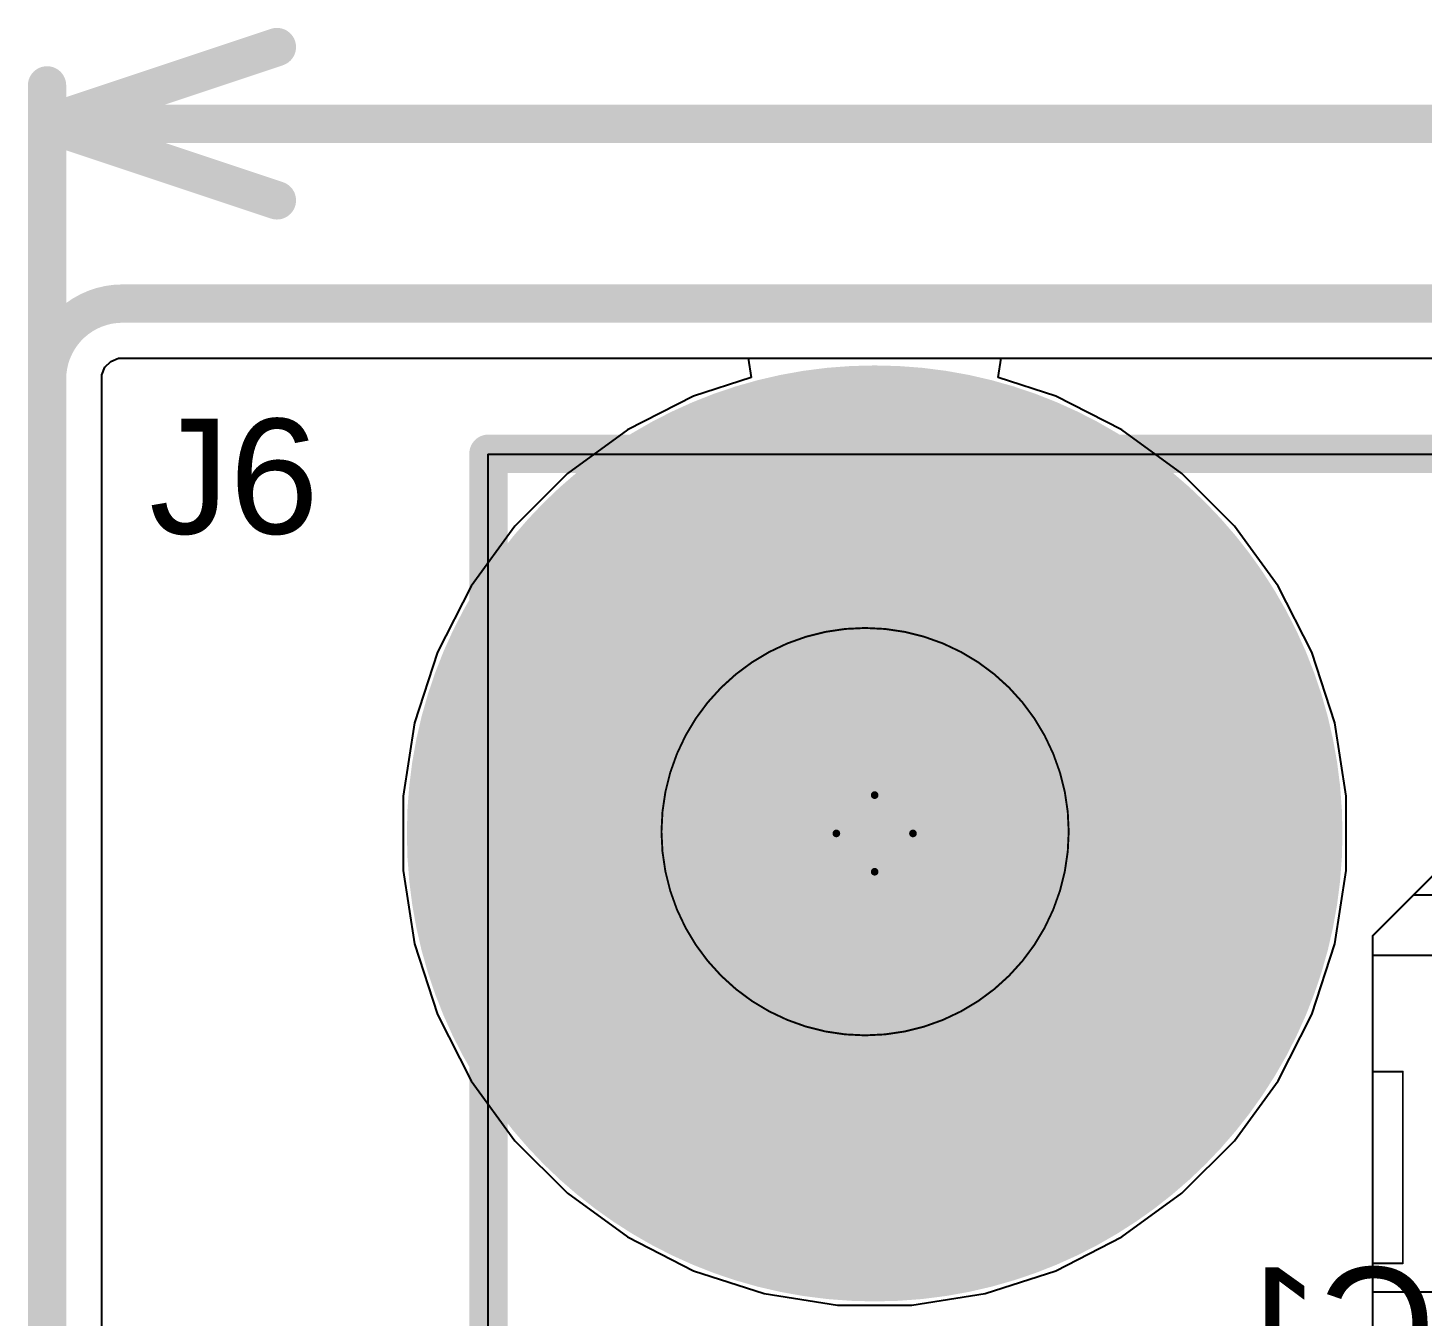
# Model space of a CAD drawing. Header units: inches. Extents: x -6 to 5433, y -4 to 5447.
# Drawn here: x -5.55 to 3.69, y 27.78 to 36.32 of the extents above; entities that cross this region are included whole.
import ezdxf

# ---------------------------------------------------------------- set-up
doc = ezdxf.new("R2010")
doc.units = ezdxf.units.IN
for name, color, linetype in [('Board_outline', 216, 'Continuous'), ('Bottom Layer', 5, 'Continuous'), ('Bottom Overlay', 54, 'Continuous'), ('Bottom Solder', 6, 'Continuous'), ('Dimensions', 6, 'Continuous'), ('Drill Drawing', 1, 'Continuous'), ('Ground', 16, 'Continuous'), ('Mechanical 4', 56, 'Continuous'), ('Multi-Layer', 9, 'Continuous'), ('Pad Holes', 156, 'Continuous'), ('Power', 76, 'Continuous'), ('Top Layer', 1, 'Continuous'), ('Top Overlay', 2, 'Continuous'), ('Top Solder', 216, 'Continuous')]:
    doc.layers.add(name, color=color, linetype=linetype)
doc.styles.add('Arial', font='', dxfattribs={"height": 0.2})
doc.styles.get('Arial').set_extended_font_data('Arial')

msp = doc.modelspace()

# ---------------------------------------------------------------- hatches: boundary and pattern name
at = {"layer": 'Bottom Layer'}
h = msp.add_hatch(color=5, dxfattribs=at)
edge = h.paths.add_edge_path()
edge.add_arc((0.0606, 30.9834), 3, 0, 360)
at = {"layer": 'Bottom Solder'}
h = msp.add_hatch(color=6, dxfattribs=at)
edge = h.paths.add_edge_path()
edge.add_arc((0.0606, 30.9834), 3.1016, 0, 360)
at = {"layer": 'Ground'}
h = msp.add_hatch(color=16, dxfattribs=at)
edge = h.paths.add_edge_path()
edge.add_arc((0.0606, 30.9834), 3, 0, 360)
at = {"layer": 'Multi-Layer'}
h = msp.add_hatch(color=9, dxfattribs=at)
edge = h.paths.add_edge_path()
edge.add_arc((0.0606, 30.9834), 3, 0, 360)
at = {"layer": 'Pad Holes'}
h = msp.add_hatch(color=7, dxfattribs=at)
edge = h.paths.add_edge_path()
edge.add_arc((0.0606, 30.9834), 1.85, 0, 360)
at = {"layer": 'Power'}
h = msp.add_hatch(color=76, dxfattribs=at)
edge = h.paths.add_edge_path()
edge.add_arc((0.0606, 30.9834), 3, 0, 360)
at = {"layer": 'Top Layer'}
h = msp.add_hatch(color=1, dxfattribs=at)
edge = h.paths.add_edge_path()
edge.add_arc((0.0606, 30.9834), 3, 0, 360)
at = {"layer": 'Top Solder'}
h = msp.add_hatch(color=216, dxfattribs=at)
edge = h.paths.add_edge_path()
edge.add_arc((0.0606, 30.9834), 3.1016, 0, 360)

# ---------------------------------------------------------------- linework, layer by layer
at = {"layer": 'Board_outline'}
for points in [[(-5.4266, 33.995, 0.254, 0.254, -0.414214), (-4.9266, 34.495, 0.254, 0.254, 0)], [(-4.9266, 34.495, 0.254, 0.254, 0), (66.0654, 34.495, 0.254, 0.254, 0)], [(-5.4266, -3, 0.254, 0.254, 0), (-5.4266, 33.995, 0.254, 0.254, 0)]]:
    msp.add_lwpolyline(points, format="xyseb", dxfattribs=at)
for points in [[(-4.9901, 34.495, 0.127, 0.127, 1), (-4.8631, 34.495, 0.127, 0.127, 1)], [(-4.9901, 34.495, 0.127, 0.127, 1), (-4.8631, 34.495, 0.127, 0.127, 1)], [(-5.4901, 33.995, 0.127, 0.127, 1), (-5.3631, 33.995, 0.127, 0.127, 1)], [(-5.4901, 33.995, 0.127, 0.127, 1), (-5.3631, 33.995, 0.127, 0.127, 1)], [(1.9116, 30.9834, 0.127, 0.127, 1), (-1.7904, 30.9834, 0.127, 0.127, 1)], [(-1.8222, 30.9834, 0.0635, 0.0635, 1), (-1.7587, 30.9834, 0.0635, 0.0635, 1)], [(1.8798, 30.9834, 0.0635, 0.0635, 1), (1.9433, 30.9834, 0.0635, 0.0635, 1)]]:
    msp.add_lwpolyline(points, format="xyseb", close=True, dxfattribs=at)
at = {"layer": 'Bottom Layer'}
for p, q in [((-5.0431, 34.0728), (-5.0045, 34.1115)), ((-5.0045, 34.1115), (-4.9539, 34.1324)), ((-4.9539, 34.1324), (-4.9266, 34.1324)), ((-4.9266, 34.1324), (15.6307, 34.1324)), ((-5.064, 34.0223), (-5.0431, 34.0728)), ((-5.064, 24.4345), (-5.064, 34.0223))]:
    msp.add_line(p, q, dxfattribs=at)
at = {"layer": 'Dimensions'}
for points in [[(-5.4266, 35.687, 0.254, 0.254, 0), (-3.9026, 36.195, 0.254, 0.254, 0)], [(-5.4266, 33.995, 0.254, 0.254, 0), (-5.4266, 35.941, 0.254, 0.254, 0)], [(-5.4266, 35.687, 0.254, 0.254, 0), (-3.9026, 35.179, 0.254, 0.254, 0)], [(-5.4266, 35.687, 0.254, 0.254, 0), (25.0631, 35.687, 0.254, 0.254, 0)]]:
    msp.add_lwpolyline(points, format="xyseb", dxfattribs=at)
for points in [[(-3.9661, 36.195, 0.127, 0.127, 1), (-3.8391, 36.195, 0.127, 0.127, 1)], [(-5.4901, 35.941, 0.127, 0.127, 1), (-5.3631, 35.941, 0.127, 0.127, 1)], [(-5.4901, 35.687, 0.127, 0.127, 1), (-5.3631, 35.687, 0.127, 0.127, 1)], [(-5.4901, 35.687, 0.127, 0.127, 1), (-5.3631, 35.687, 0.127, 0.127, 1)], [(-5.4901, 35.687, 0.127, 0.127, 1), (-5.3631, 35.687, 0.127, 0.127, 1)], [(-3.9661, 35.179, 0.127, 0.127, 1), (-3.8391, 35.179, 0.127, 0.127, 1)], [(-5.4901, 33.995, 0.127, 0.127, 1), (-5.3631, 33.995, 0.127, 0.127, 1)]]:
    msp.add_lwpolyline(points, format="xyseb", close=True, dxfattribs=at)
at = {"layer": 'Drill Drawing'}
for points in [[(-0.1934, 30.9834, 0.0508, 0.0508, 0), (0.0606, 31.2374, 0.0508, 0.0508, 0)], [(0.0606, 31.2374, 0.0508, 0.0508, 0), (0.3146, 30.9834, 0.0508, 0.0508, 0)], [(-0.1934, 30.9834, 0.0508, 0.0508, 0), (0.0606, 30.7294, 0.0508, 0.0508, 0)], [(0.0606, 30.7294, 0.0508, 0.0508, 0), (0.3146, 30.9834, 0.0508, 0.0508, 0)]]:
    msp.add_lwpolyline(points, format="xyseb", dxfattribs=at)
for points in [[(0.0479, 31.2374, 0.0254, 0.0254, 1), (0.0733, 31.2374, 0.0254, 0.0254, 1)], [(0.0479, 31.2374, 0.0254, 0.0254, 1), (0.0733, 31.2374, 0.0254, 0.0254, 1)], [(-0.2061, 30.9834, 0.0254, 0.0254, 1), (-0.1807, 30.9834, 0.0254, 0.0254, 1)], [(-0.2061, 30.9834, 0.0254, 0.0254, 1), (-0.1807, 30.9834, 0.0254, 0.0254, 1)], [(0.3019, 30.9834, 0.0254, 0.0254, 1), (0.3273, 30.9834, 0.0254, 0.0254, 1)], [(0.3019, 30.9834, 0.0254, 0.0254, 1), (0.3273, 30.9834, 0.0254, 0.0254, 1)], [(0.0479, 30.7294, 0.0254, 0.0254, 1), (0.0733, 30.7294, 0.0254, 0.0254, 1)], [(0.0479, 30.7294, 0.0254, 0.0254, 1), (0.0733, 30.7294, 0.0254, 0.0254, 1)]]:
    msp.add_lwpolyline(points, format="xyseb", close=True, dxfattribs=at)
at = {"layer": 'Ground'}
for p, q in [((-5.0431, 34.0728), (-5.0045, 34.1115)), ((-5.0045, 34.1115), (-4.9539, 34.1324)), ((-4.9539, 34.1324), (-4.9266, 34.1324)), ((-4.9266, 34.1324), (15.9998, 34.1324)), ((-5.064, 34.0223), (-5.0431, 34.0728)), ((-5.064, 24.4345), (-5.064, 34.0223))]:
    msp.add_line(p, q, dxfattribs=at)
at = {"layer": 'Mechanical 4'}
for points in [[(-2.5, -2.5, 0.254, 0.254, 0), (-2.5, 33.5, 0.254, 0.254, 0)], [(-2.5, 33.5, 0.254, 0.254, 0), (67.5, 33.5, 0.254, 0.254, 0)], [(-2.5028, -2.505, 0.0127, 0.0127, 0), (-2.5028, 33.495, 0.0127, 0.0127, 0)], [(-2.5028, 33.495, 0.0127, 0.0127, 0), (67.4972, 33.495, 0.0127, 0.0127, 0)], [(3.3624, 30.305, 0.0127, 0.0127, 0), (3.8624, 30.805, 0.0127, 0.0127, 0)], [(3.6324, 30.5749, 0.0127, 0.0127, 0), (3.8624, 30.5749, 0.0127, 0.0127, 0)], [(3.3624, 29.4049, 0.0127, 0.0127, 0), (3.3624, 30.305, 0.0127, 0.0127, 0)], [(3.3624, 30.175, 0.0127, 0.0127, 0), (4.1244, 30.175, 0.0127, 0.0127, 0)], [(3.3624, 29.4049, 0.0127, 0.0127, 0), (3.5624, 29.4049, 0.0127, 0.0127, 0)], [(3.3624, 27.9449, 0.0127, 0.0127, 0), (3.3624, 29.4049, 0.0127, 0.0127, 0)], [(3.5624, 28.1349, 0.0127, 0.0127, 0), (3.5624, 29.4049, 0.0127, 0.0127, 0)], [(3.3624, 28.1349, 0.0127, 0.0127, 0), (3.5624, 28.1349, 0.0127, 0.0127, 0)], [(3.3624, 26.2949, 0.0127, 0.0127, 0), (3.3624, 27.9449, 0.0127, 0.0127, 0)], [(3.3624, 27.9449, 0.0127, 0.0127, 0), (4.1224, 27.9449, 0.0127, 0.0127, 0)]]:
    msp.add_lwpolyline(points, format="xyseb", dxfattribs=at)
for points in [[(-2.5635, 33.5, 0.127, 0.127, 1), (-2.4365, 33.5, 0.127, 0.127, 1)], [(-2.5635, 33.5, 0.127, 0.127, 1), (-2.4365, 33.5, 0.127, 0.127, 1)], [(-2.506, 33.495, 0.00635, 0.00635, 1), (-2.4996, 33.495, 0.00635, 0.00635, 1)], [(-2.506, 33.495, 0.00635, 0.00635, 1), (-2.4996, 33.495, 0.00635, 0.00635, 1)], [(1.35, 31, 0.254, 0.254, 1), (-1.35, 31, 0.254, 0.254, 1)], [(1.3472, 30.995, 0.0127, 0.0127, 1), (-1.3528, 30.995, 0.0127, 0.0127, 1)], [(-1.4135, 31, 0.127, 0.127, 1), (-1.2865, 31, 0.127, 0.127, 1)], [(1.2865, 31, 0.127, 0.127, 1), (1.4135, 31, 0.127, 0.127, 1)], [(-1.356, 30.995, 0.00635, 0.00635, 1), (-1.3496, 30.995, 0.00635, 0.00635, 1)], [(1.344, 30.995, 0.00635, 0.00635, 1), (1.3504, 30.995, 0.00635, 0.00635, 1)], [(3.6292, 30.5749, 0.00635, 0.00635, 1), (3.6355, 30.5749, 0.00635, 0.00635, 1)], [(3.3592, 30.305, 0.00635, 0.00635, 1), (3.3656, 30.305, 0.00635, 0.00635, 1)], [(3.3592, 30.305, 0.00635, 0.00635, 1), (3.3656, 30.305, 0.00635, 0.00635, 1)], [(3.3592, 30.175, 0.00635, 0.00635, 1), (3.3656, 30.175, 0.00635, 0.00635, 1)], [(3.3592, 29.4049, 0.00635, 0.00635, 1), (3.3656, 29.4049, 0.00635, 0.00635, 1)], [(3.3592, 29.4049, 0.00635, 0.00635, 1), (3.3656, 29.4049, 0.00635, 0.00635, 1)], [(3.3592, 29.4049, 0.00635, 0.00635, 1), (3.3656, 29.4049, 0.00635, 0.00635, 1)], [(3.5592, 29.4049, 0.00635, 0.00635, 1), (3.5656, 29.4049, 0.00635, 0.00635, 1)], [(3.5592, 29.4049, 0.00635, 0.00635, 1), (3.5656, 29.4049, 0.00635, 0.00635, 1)], [(3.3592, 28.1349, 0.00635, 0.00635, 1), (3.3656, 28.1349, 0.00635, 0.00635, 1)], [(3.5592, 28.1349, 0.00635, 0.00635, 1), (3.5656, 28.1349, 0.00635, 0.00635, 1)], [(3.5592, 28.1349, 0.00635, 0.00635, 1), (3.5656, 28.1349, 0.00635, 0.00635, 1)], [(3.3592, 27.9449, 0.00635, 0.00635, 1), (3.3656, 27.9449, 0.00635, 0.00635, 1)], [(3.3592, 27.9449, 0.00635, 0.00635, 1), (3.3656, 27.9449, 0.00635, 0.00635, 1)], [(3.3592, 27.9449, 0.00635, 0.00635, 1), (3.3656, 27.9449, 0.00635, 0.00635, 1)]]:
    msp.add_lwpolyline(points, format="xyseb", close=True, dxfattribs=at)
at = {"layer": 'Power'}
for p, q in [((-5.0431, 34.0728), (-5.0045, 34.1115)), ((-5.0045, 34.1115), (-4.9539, 34.1324)), ((-4.9539, 34.1324), (-0.7779, 34.1324)), ((-0.7779, 34.1324), (-0.7578, 34.0054)), ((0.879, 34.0054), (0.8991, 34.1324)), ((0.8991, 34.1324), (15.9998, 34.1324)), ((-5.064, 34.0223), (-5.0431, 34.0728)), ((-5.064, 24.4345), (-5.064, 34.0223)), ((-0.7578, 34.0054), (-1.1398, 33.8813)), ((1.2609, 33.8813), (0.879, 34.0054)), ((-1.1398, 33.8813), (-1.5783, 33.6579)), ((1.6995, 33.6579), (1.2609, 33.8813)), ((-1.5783, 33.6579), (-1.9765, 33.3685)), ((2.0977, 33.3685), (1.6995, 33.6579)), ((-1.9765, 33.3685), (-2.3246, 33.0205)), ((2.4457, 33.0205), (2.0977, 33.3685)), ((-2.3246, 33.0205), (-2.6139, 32.6223)), ((2.735, 32.6223), (2.4457, 33.0205)), ((-2.6139, 32.6223), (-2.8373, 32.1838)), ((2.9585, 32.1838), (2.735, 32.6223)), ((-2.8373, 32.1838), (-2.9894, 31.7156)), ((3.1106, 31.7156), (2.9585, 32.1838)), ((-2.9894, 31.7156), (-3.0664, 31.2295)), ((3.1876, 31.2295), (3.1106, 31.7156)), ((-3.0664, 31.2295), (-3.0664, 30.7373)), ((3.1876, 30.7373), (3.1876, 31.2295)), ((-3.0664, 30.7373), (-2.9894, 30.2512)), ((3.1106, 30.2512), (3.1876, 30.7373)), ((-2.9894, 30.2512), (-2.8373, 29.7831)), ((2.9585, 29.7831), (3.1106, 30.2512)), ((-2.8373, 29.7831), (-2.6139, 29.3445)), ((2.735, 29.3445), (2.9585, 29.7831)), ((-2.6139, 29.3445), (-2.3246, 28.9463)), ((2.4457, 28.9463), (2.735, 29.3445)), ((-2.3246, 28.9463), (-1.9765, 28.5983)), ((2.0977, 28.5983), (2.4457, 28.9463)), ((-1.9765, 28.5983), (-1.5783, 28.309)), ((1.6995, 28.309), (2.0977, 28.5983)), ((-1.5783, 28.309), (-1.1398, 28.0855)), ((1.2609, 28.0855), (1.6995, 28.309)), ((-1.1398, 28.0855), (-0.6717, 27.9334)), ((0.7928, 27.9334), (1.2609, 28.0855)), ((-0.6717, 27.9334), (-0.1855, 27.8564)), ((0.3067, 27.8564), (0.7928, 27.9334)), ((-0.1855, 27.8564), (0.3067, 27.8564))]:
    msp.add_line(p, q, dxfattribs=at)
at = {"layer": 'Top Layer'}
for p, q in [((-5.0431, 34.0728), (-5.0045, 34.1115)), ((-5.0045, 34.1115), (-4.9539, 34.1324)), ((-4.9539, 34.1324), (-4.9266, 34.1324)), ((-4.9266, 34.1324), (15.9998, 34.1324)), ((-5.064, 34.0223), (-5.0431, 34.0728)), ((-5.064, 24.4524), (-5.064, 34.0223))]:
    msp.add_line(p, q, dxfattribs=at)

# ---------------------------------------------------------------- texts
at = {"layer": 'Bottom Overlay', "style": 'Arial', "text_generation_flag": 2}
msp.add_text('C1', height=0.762, dxfattribs=at).set_placement((3.7807, 27.3456))
at = {"layer": 'Top Overlay', "style": 'Arial'}
msp.add_text('J6', height=0.762, dxfattribs=at).set_placement((-4.7496, 32.9693))

doc.saveas('drawing.dxf')
